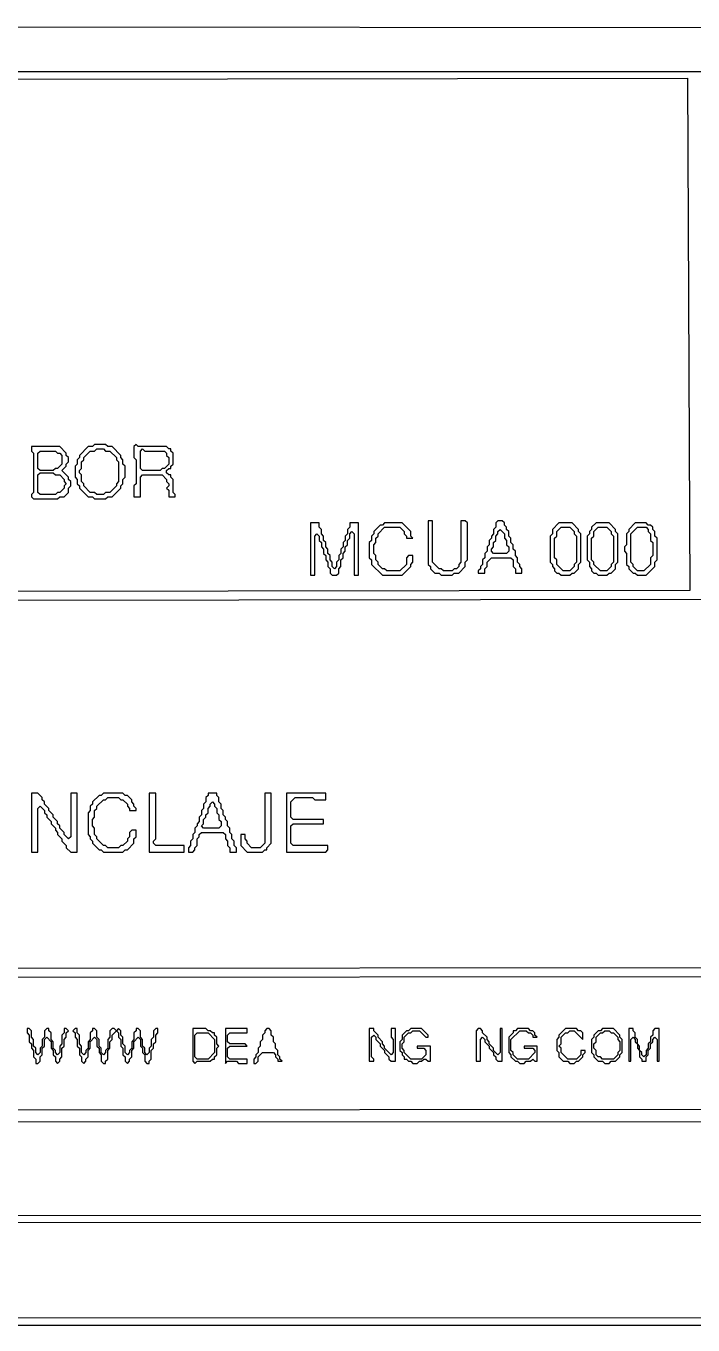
# Model space of a CAD drawing. Extents: x 17 to 323, y -435 to -5.
# Drawn here: x 255.1 to 285.6, y -434.9 to -375.3 of the extents above; entities that cross this region are included whole.
import ezdxf

# ---------------------------------------------------------------- set-up
doc = ezdxf.new("R2010")
doc.units = 0

msp = doc.modelspace()

# ---------------------------------------------------------------- linework, layer by layer
at = {"layer": 'CONTOURS'}
for p, q in [((206.5, -375.3), (313, -375.4)), ((312.9, -377.4), (208.5, -377.4)), ((208.8, -377.8), (285.4, -377.7)), ((285.4, -377.7), (285.5, -401.2)), ((258.2, -394.5), (258.1, -394.6)), ((258.7, -394.5), (258.2, -394.5)), ((258.8, -394.6), (258.7, -394.5)), ((260.1, -394.5), (260, -394.6)), ((260.2, -394.6), (260.1, -394.5)), ((255.3, -394.6), (255.3, -394.8)), ((256.6, -394.6), (255.3, -394.6)), ((255.3, -394.8), (255.4, -394.9)), ((255.4, -394.9), (255.4, -396.7)), ((255.6, -394.9), (255.7, -394.8)), ((255.6, -395.6), (255.6, -394.9)), ((255.7, -394.8), (256.4, -394.8)), ((256.4, -394.8), (256.5, -394.9)), ((256.5, -394.9), (256.6, -394.9)), ((256.9, -394.9), (256.6, -394.6)), ((256.6, -394.9), (256.7, -395)), ((256.7, -395), (256.7, -395.4)), ((256.9, -395), (256.9, -394.9)), ((257, -395.1), (256.9, -395)), ((257, -395.3), (257, -395.1)), ((257.5, -395.1), (257.4, -395.2)), ((257.9, -394.6), (257.5, -395)), ((257.5, -395), (257.5, -395.1)), ((257.7, -395.1), (258, -394.8)), ((257.7, -395.2), (257.7, -395.1)), ((258.1, -394.6), (257.9, -394.6)), ((258, -394.8), (258.2, -394.8)), ((258.2, -394.8), (258.3, -394.7)), ((258.3, -394.7), (258.6, -394.7)), ((258.6, -394.7), (258.7, -394.8)), ((258.7, -394.8), (258.9, -394.8)), ((259, -394.6), (258.8, -394.6)), ((258.9, -394.8), (259.2, -395.1)), ((259.4, -395), (259, -394.6)), ((259.2, -395.1), (259.2, -395.2)), ((259.4, -395.1), (259.4, -395)), ((259.5, -395.2), (259.4, -395.1)), ((260, -394.6), (260, -395.1)), ((260, -395.1), (260.1, -395.2)), ((261.5, -394.6), (260.2, -394.6)), ((260.3, -394.8), (260.4, -394.7)), ((260.3, -395.6), (260.3, -394.8)), ((260.4, -394.7), (260.5, -394.8)), ((260.5, -394.8), (261.4, -394.8)), ((261.4, -394.8), (261.5, -394.9)), ((261.6, -394.7), (261.5, -394.6)), ((261.5, -394.9), (261.5, -395)), ((261.5, -395), (261.6, -395.1)), ((261.7, -394.7), (261.6, -394.7)), ((261.6, -395.1), (261.6, -395.4)), ((261.7, -394.8), (261.7, -394.7)), ((261.8, -394.9), (261.7, -394.8)), ((261.8, -395.4), (261.8, -394.9)), ((255.7, -395.7), (255.6, -395.6)), ((256.3, -395.7), (255.7, -395.7)), ((256.4, -395.6), (256.3, -395.7)), ((256.5, -395.6), (256.4, -395.6)), ((256.7, -395.4), (256.5, -395.6)), ((256.7, -395.7), (256.9, -395.5)), ((257, -396), (256.7, -395.7)), ((256.9, -395.4), (257, -395.3)), ((256.9, -395.5), (256.9, -395.4)), ((257.4, -395.4), (257.3, -395.5)), ((257.3, -395.5), (257.3, -396)), ((257.4, -395.2), (257.4, -395.4)), ((257.5, -395.7), (257.6, -395.6)), ((257.5, -395.8), (257.5, -395.7)), ((257.6, -395.3), (257.7, -395.2)), ((257.6, -395.6), (257.6, -395.3)), ((259.2, -395.2), (259.3, -395.3)), ((259.3, -395.3), (259.3, -396.2)), ((259.5, -395.4), (259.5, -395.2)), ((259.6, -395.5), (259.5, -395.4)), ((259.6, -396), (259.6, -395.5)), ((260.1, -395.2), (260.1, -396.3)), ((260.4, -395.7), (260.3, -395.6)), ((261.2, -395.7), (260.4, -395.7)), ((261.3, -395.6), (261.2, -395.7)), ((261.4, -395.6), (261.3, -395.6)), ((261.6, -395.4), (261.4, -395.6)), ((261.5, -395.7), (261.6, -395.6)), ((261.5, -395.8), (261.5, -395.7)), ((261.6, -395.6), (261.7, -395.6)), ((261.7, -395.5), (261.8, -395.4)), ((261.7, -395.6), (261.7, -395.5)), ((255.6, -395.9), (255.7, -395.8)), ((255.6, -396.7), (255.6, -395.9)), ((255.7, -395.8), (256.3, -395.8)), ((256.3, -395.8), (256.4, -395.9)), ((256.4, -395.9), (256.6, -395.9)), ((256.6, -395.9), (256.8, -396.1)), ((256.8, -396.1), (256.8, -396.2)), ((256.8, -396.2), (256.9, -396.3)), ((256.9, -396.3), (256.8, -396.4)), ((257, -396.1), (257, -396)), ((257.1, -396.2), (257, -396.1)), ((257.1, -396.4), (257.1, -396.2)), ((257.3, -396), (257.4, -396.1)), ((257.4, -396.1), (257.4, -396.3)), ((257.4, -396.3), (257.5, -396.4)), ((257.6, -395.9), (257.5, -395.8)), ((257.6, -396.2), (257.6, -395.9)), ((257.7, -396.3), (257.6, -396.2)), ((257.7, -396.4), (257.7, -396.3)), ((259.3, -396.2), (259.2, -396.3)), ((259.2, -396.3), (259.2, -396.4)), ((259.4, -396.4), (259.5, -396.3)), ((259.5, -396.1), (259.6, -396)), ((259.5, -396.3), (259.5, -396.1)), ((260.1, -396.3), (260, -396.4)), ((260.3, -396), (260.4, -395.9)), ((260.3, -396.9), (260.3, -396)), ((260.4, -395.9), (261.3, -395.9)), ((261.3, -395.9), (261.5, -396.1)), ((261.6, -395.9), (261.5, -395.8)), ((261.5, -396.1), (261.5, -396.2)), ((261.5, -396.2), (261.6, -396.3)), ((261.7, -395.9), (261.6, -395.9)), ((261.6, -396.3), (261.6, -396.4)), ((261.7, -396), (261.7, -395.9)), ((261.8, -396.1), (261.7, -396)), ((261.8, -396.7), (261.8, -396.1)), ((255.4, -396.7), (255.3, -396.8)), ((255.3, -396.8), (255.3, -396.9)), ((255.3, -396.9), (255.4, -397)), ((255.7, -396.8), (255.6, -396.7)), ((256.4, -396.8), (255.7, -396.8)), ((256.5, -396.7), (256.4, -396.8)), ((256.6, -396.7), (256.5, -396.7)), ((256.5, -397), (256.6, -396.9)), ((256.8, -396.5), (256.6, -396.7)), ((256.6, -396.9), (256.8, -396.9)), ((256.8, -396.4), (256.8, -396.5)), ((256.8, -396.9), (257, -396.7)), ((257, -396.5), (257.1, -396.4)), ((257, -396.7), (257, -396.5)), ((257.5, -396.4), (257.5, -396.5)), ((257.5, -396.5), (257.9, -396.9)), ((258, -396.7), (257.7, -396.4)), ((257.9, -396.9), (258.1, -396.9)), ((258.2, -396.7), (258, -396.7)), ((258.1, -396.9), (258.2, -397)), ((258.3, -396.8), (258.2, -396.7)), ((258.6, -396.8), (258.3, -396.8)), ((258.7, -396.7), (258.6, -396.8)), ((258.9, -396.7), (258.7, -396.7)), ((258.7, -397), (258.8, -396.9)), ((258.8, -396.9), (259, -396.9)), ((259.2, -396.4), (258.9, -396.7)), ((259, -396.9), (259.4, -396.5)), ((259.4, -396.5), (259.4, -396.4)), ((260, -396.4), (260, -396.9)), ((260, -396.9), (260.3, -396.9)), ((261.6, -396.4), (261.5, -396.5)), ((261.5, -396.5), (261.6, -396.6)), ((261.6, -396.6), (261.6, -396.9)), ((261.6, -396.9), (261.9, -396.9)), ((261.9, -396.8), (261.8, -396.7)), ((261.9, -396.9), (261.9, -396.8)), ((255.4, -397), (256.5, -397)), ((258.2, -397), (258.7, -397)), ((268.1, -398.1), (268.1, -400.5)), ((268.5, -398.1), (268.1, -398.1)), ((268.5, -398.3), (268.5, -398.1)), ((270.3, -398.1), (269.9, -398.1)), ((269.9, -398.1), (269.9, -398.3)), ((270.3, -400.5), (270.3, -398.1)), ((271.5, -398.1), (271.4, -398.2)), ((272.3, -398.1), (271.5, -398.1)), ((272.7, -398.5), (272.3, -398.1)), ((273.5, -398), (273.5, -400)), ((273.7, -398), (273.5, -398)), ((273.7, -399.9), (273.7, -398)), ((275.2, -398), (275, -398)), ((275, -398), (275, -399.9)), ((275.3, -398.1), (275.2, -398)), ((275.3, -399.8), (275.3, -398.1)), ((276.7, -398), (276.6, -398.1)), ((276.6, -398.1), (276.6, -398.3)), ((276.9, -398), (276.7, -398)), ((277, -398.1), (276.9, -398)), ((277, -398.2), (277, -398.1)), ((279.5, -398.1), (279.2, -398.4)), ((280.1, -398.1), (279.5, -398.1)), ((280.4, -398.4), (280.1, -398.1)), ((281.2, -398.1), (281, -398.3)), ((281.8, -398.1), (281.2, -398.1)), ((282.1, -398.4), (281.8, -398.1)), ((283, -398.1), (282.7, -398.4)), ((283.5, -398.1), (283, -398.1)), ((283.6, -398.2), (283.5, -398.1)), ((268.3, -398.7), (268.4, -398.6)), ((268.3, -400.5), (268.3, -398.7)), ((268.4, -398.6), (268.5, -398.7)), ((268.6, -398.4), (268.5, -398.3)), ((268.5, -398.7), (268.5, -398.9)), ((268.6, -398.6), (268.6, -398.4)), ((268.7, -398.7), (268.6, -398.6)), ((268.7, -398.9), (268.7, -398.7)), ((269.8, -398.6), (269.7, -398.7)), ((269.7, -398.7), (269.7, -398.9)), ((269.9, -398.3), (269.8, -398.4)), ((269.8, -398.4), (269.8, -398.6)), ((269.9, -398.6), (270, -398.5)), ((269.9, -398.8), (269.9, -398.6)), ((270, -398.5), (270.1, -398.6)), ((270.1, -398.6), (270.1, -400.5)), ((271, -398.6), (270.9, -398.7)), ((270.9, -398.7), (270.9, -398.9)), ((271.3, -398.2), (271, -398.5)), ((271, -398.5), (271, -398.6)), ((271.1, -398.8), (271.2, -398.7)), ((271.2, -398.6), (271.5, -398.3)), ((271.2, -398.7), (271.2, -398.6)), ((271.4, -398.2), (271.3, -398.2)), ((271.5, -398.3), (272.2, -398.3)), ((272.2, -398.3), (272.4, -398.5)), ((272.4, -398.5), (272.4, -398.6)), ((272.4, -398.6), (272.5, -398.7)), ((272.5, -398.7), (272.5, -398.8)), ((272.7, -398.7), (272.7, -398.5)), ((272.8, -398.8), (272.7, -398.7)), ((276.5, -398.6), (276.4, -398.7)), ((276.4, -398.7), (276.4, -398.8)), ((276.6, -398.3), (276.5, -398.4)), ((276.5, -398.4), (276.5, -398.6)), ((276.6, -398.7), (276.7, -398.6)), ((276.6, -398.9), (276.6, -398.7)), ((276.7, -398.5), (276.8, -398.4)), ((276.7, -398.6), (276.7, -398.5)), ((276.8, -398.4), (277, -398.6)), ((277.1, -398.3), (277, -398.2)), ((277, -398.6), (277, -398.8)), ((277.1, -398.4), (277.1, -398.3)), ((277.2, -398.5), (277.1, -398.4)), ((277.2, -398.7), (277.2, -398.5)), ((277.3, -398.8), (277.2, -398.7)), ((279.2, -398.6), (279.1, -398.7)), ((279.1, -398.7), (279.1, -399.9)), ((279.2, -398.4), (279.2, -398.6)), ((279.3, -398.8), (279.4, -398.7)), ((279.4, -398.5), (279.6, -398.3)), ((279.4, -398.7), (279.4, -398.5)), ((279.6, -398.3), (280, -398.3)), ((280, -398.3), (280.2, -398.5)), ((280.2, -398.5), (280.2, -398.6)), ((280.2, -398.6), (280.3, -398.7)), ((280.3, -398.7), (280.3, -399.9)), ((280.4, -398.5), (280.4, -398.4)), ((280.5, -398.6), (280.4, -398.5)), ((280.5, -399.9), (280.5, -398.6)), ((280.9, -398.6), (280.8, -398.7)), ((280.8, -398.7), (280.8, -399.8)), ((281, -398.4), (280.9, -398.5)), ((280.9, -398.5), (280.9, -398.6)), ((281, -398.3), (281, -398.4)), ((281, -398.8), (281.1, -398.7)), ((281.1, -398.5), (281.3, -398.3)), ((281.1, -398.7), (281.1, -398.5)), ((281.3, -398.3), (281.7, -398.3)), ((281.7, -398.3), (281.9, -398.5)), ((281.9, -398.5), (281.9, -398.6)), ((281.9, -398.6), (282, -398.7)), ((282, -398.7), (282, -399.9)), ((282.1, -398.5), (282.1, -398.4)), ((282.2, -398.6), (282.1, -398.5)), ((282.2, -399.9), (282.2, -398.6)), ((282.7, -398.5), (282.6, -398.6)), ((282.6, -398.6), (282.6, -399.1)), ((282.7, -398.4), (282.7, -398.5)), ((282.8, -398.6), (283.1, -398.3)), ((282.8, -399.9), (282.8, -398.6)), ((283.1, -398.3), (283.5, -398.3)), ((283.5, -398.3), (283.6, -398.4)), ((283.7, -398.2), (283.6, -398.2)), ((283.6, -398.4), (283.6, -398.5)), ((283.6, -398.5), (283.7, -398.6)), ((283.8, -398.3), (283.7, -398.2)), ((283.7, -398.6), (283.7, -398.9)), ((283.8, -398.4), (283.8, -398.3)), ((283.9, -398.5), (283.8, -398.4)), ((283.9, -398.7), (283.9, -398.5)), ((284, -398.8), (283.9, -398.7)), ((268.5, -398.9), (268.6, -399)), ((268.6, -399), (268.6, -399.2)), ((268.6, -399.2), (268.7, -399.3)), ((268.8, -399), (268.7, -398.9)), ((268.7, -399.3), (268.7, -399.5)), ((268.8, -399.2), (268.8, -399)), ((268.9, -399.3), (268.8, -399.2)), ((268.9, -399.5), (268.9, -399.3)), ((269.6, -399.2), (269.5, -399.3)), ((269.5, -399.3), (269.5, -399.5)), ((269.7, -398.9), (269.6, -399)), ((269.6, -399), (269.6, -399.2)), ((269.7, -399.2), (269.8, -399.1)), ((269.7, -399.4), (269.7, -399.2)), ((269.8, -398.9), (269.9, -398.8)), ((269.8, -399.1), (269.8, -398.9)), ((270.9, -398.9), (270.8, -399)), ((270.8, -399), (270.8, -399.7)), ((271, -399.1), (271.1, -399)), ((271, -399.5), (271, -399.1)), ((271.1, -399), (271.1, -398.8)), ((272.5, -398.8), (272.8, -398.8)), ((276.3, -399.1), (276.2, -399.2)), ((276.2, -399.2), (276.2, -399.4)), ((276.4, -398.8), (276.3, -398.9)), ((276.3, -398.9), (276.3, -399.1)), ((276.4, -399.3), (276.5, -399.2)), ((276.4, -399.4), (276.4, -399.3)), ((276.5, -399), (276.6, -398.9)), ((276.5, -399.2), (276.5, -399)), ((277, -398.8), (277.1, -398.9)), ((277.1, -398.9), (277.1, -399.1)), ((277.1, -399.1), (277.2, -399.2)), ((277.2, -399.2), (277.2, -399.4)), ((277.3, -399), (277.3, -398.8)), ((277.4, -399.1), (277.3, -399)), ((277.4, -399.3), (277.4, -399.1)), ((277.5, -399.4), (277.4, -399.3)), ((279.3, -399.7), (279.3, -398.8)), ((281, -399.8), (281, -398.8)), ((282.6, -399.1), (282.5, -399.2)), ((282.5, -399.2), (282.5, -399.4)), ((283.7, -398.9), (283.8, -399)), ((283.8, -399), (283.8, -399.6)), ((284, -399.8), (284, -398.8)), ((268.7, -399.5), (268.8, -399.6)), ((268.8, -399.6), (268.8, -399.8)), ((268.8, -399.8), (268.9, -399.9)), ((269, -399.6), (268.9, -399.5)), ((268.9, -399.9), (268.9, -400.1)), ((269, -399.8), (269, -399.6)), ((269.1, -399.9), (269, -399.8)), ((269.1, -400.1), (269.1, -399.9)), ((269.4, -399.8), (269.3, -399.9)), ((269.3, -399.9), (269.3, -400.1)), ((269.5, -399.5), (269.4, -399.6)), ((269.4, -399.6), (269.4, -399.8)), ((269.5, -399.8), (269.6, -399.7)), ((269.5, -400.1), (269.5, -399.8)), ((269.6, -399.5), (269.7, -399.4)), ((269.6, -399.7), (269.6, -399.5)), ((270.8, -399.7), (270.9, -399.8)), ((270.9, -399.8), (270.9, -400)), ((271.1, -399.6), (271, -399.5)), ((271.1, -399.8), (271.1, -399.6)), ((271.2, -399.9), (271.1, -399.8)), ((271.2, -400), (271.2, -399.9)), ((272.6, -399.6), (272.5, -399.7)), ((272.5, -399.7), (272.5, -400)), ((272.8, -399.6), (272.6, -399.6)), ((272.7, -400), (272.8, -399.9)), ((272.8, -399.9), (272.8, -399.6)), ((274, -400.2), (273.7, -399.9)), ((275, -399.9), (274.9, -400)), ((275.2, -399.9), (275.3, -399.8)), ((275.2, -400.1), (275.2, -399.9)), ((276.1, -399.7), (276, -399.8)), ((276, -399.8), (276, -400)), ((276.2, -399.4), (276.1, -399.5)), ((276.1, -399.5), (276.1, -399.7)), ((276.2, -399.9), (276.4, -399.7)), ((276.2, -400.1), (276.2, -399.9)), ((276.5, -399.5), (276.4, -399.4)), ((276.4, -399.7), (277.3, -399.7)), ((277.1, -399.5), (276.5, -399.5)), ((277.2, -399.4), (277.1, -399.5)), ((277.3, -399.7), (277.4, -399.8)), ((277.4, -399.8), (277.4, -400.1)), ((277.5, -399.6), (277.5, -399.4)), ((277.6, -399.7), (277.5, -399.6)), ((277.6, -399.9), (277.6, -399.7)), ((277.7, -400), (277.6, -399.9)), ((279.1, -399.9), (279.2, -400)), ((279.4, -399.8), (279.3, -399.7)), ((279.4, -400), (279.4, -399.8)), ((280.3, -399.9), (280.2, -400)), ((280.4, -400), (280.5, -399.9)), ((280.8, -399.8), (280.9, -399.9)), ((280.9, -399.9), (280.9, -400.1)), ((281.1, -399.9), (281, -399.8)), ((281.1, -400), (281.1, -399.9)), ((282, -399.9), (281.9, -400)), ((282.1, -400), (282.2, -399.9)), ((282.5, -399.4), (282.6, -399.5)), ((282.6, -399.5), (282.6, -400)), ((282.9, -400), (282.8, -399.9)), ((283.8, -399.6), (283.7, -399.7)), ((283.7, -399.7), (283.7, -400)), ((283.9, -399.9), (284, -399.8)), ((283.9, -400.1), (283.9, -399.9)), ((268.1, -400.5), (268.3, -400.5)), ((268.9, -400.1), (269, -400.2)), ((269, -400.2), (269, -400.4)), ((269, -400.4), (269.1, -400.5)), ((269.2, -400.2), (269.1, -400.1)), ((269.1, -400.5), (269.3, -400.5)), ((269.3, -400.1), (269.2, -400.2)), ((269.3, -400.5), (269.4, -400.4)), ((269.4, -400.2), (269.5, -400.1)), ((269.4, -400.4), (269.4, -400.2)), ((270.1, -400.5), (270.3, -400.5)), ((270.9, -400), (271.4, -400.5)), ((271.4, -400.2), (271.2, -400)), ((271.5, -400.2), (271.4, -400.2)), ((271.4, -400.5), (272.3, -400.5)), ((271.6, -400.3), (271.5, -400.2)), ((272.2, -400.3), (271.6, -400.3)), ((272.5, -400), (272.2, -400.3)), ((272.3, -400.5), (272.7, -400.1)), ((272.7, -400.1), (272.7, -400)), ((273.5, -400), (273.6, -400.1)), ((273.6, -400.1), (273.6, -400.2)), ((273.6, -400.2), (273.8, -400.4)), ((273.8, -400.4), (274, -400.4)), ((274.1, -400.2), (274, -400.2)), ((274, -400.4), (274.1, -400.5)), ((274.2, -400.3), (274.1, -400.2)), ((274.1, -400.5), (274.6, -400.5)), ((274.6, -400.3), (274.2, -400.3)), ((274.7, -400.2), (274.6, -400.3)), ((274.6, -400.5), (274.7, -400.4)), ((274.8, -400.2), (274.7, -400.2)), ((274.7, -400.4), (274.9, -400.4)), ((274.9, -400.1), (274.8, -400.2)), ((274.9, -400), (274.9, -400.1)), ((274.9, -400.4), (275.2, -400.1)), ((275.9, -400.2), (275.8, -400.3)), ((275.8, -400.3), (275.8, -400.4)), ((275.8, -400.4), (276.1, -400.4)), ((276, -400), (275.9, -400.1)), ((275.9, -400.1), (275.9, -400.2)), ((276.1, -400.2), (276.2, -400.1)), ((276.1, -400.4), (276.1, -400.2)), ((277.4, -400.1), (277.5, -400.2)), ((277.5, -400.2), (277.5, -400.4)), ((277.5, -400.4), (277.8, -400.4)), ((277.7, -400.1), (277.7, -400)), ((277.8, -400.2), (277.7, -400.1)), ((277.8, -400.4), (277.8, -400.2)), ((279.2, -400), (279.2, -400.1)), ((279.2, -400.1), (279.3, -400.2)), ((279.3, -400.2), (279.3, -400.3)), ((279.3, -400.3), (279.4, -400.4)), ((279.7, -400.3), (279.4, -400)), ((279.4, -400.4), (279.5, -400.4)), ((279.5, -400.4), (279.6, -400.5)), ((279.6, -400.5), (280, -400.5)), ((280, -400.3), (279.7, -400.3)), ((280.2, -400.1), (280, -400.3)), ((280, -400.5), (280.1, -400.4)), ((280.1, -400.4), (280.2, -400.4)), ((280.2, -400), (280.2, -400.1)), ((280.2, -400.4), (280.4, -400.2)), ((280.4, -400.2), (280.4, -400)), ((280.9, -400.1), (281, -400.2)), ((281, -400.2), (281, -400.3)), ((281, -400.3), (281.1, -400.4)), ((281.4, -400.3), (281.1, -400)), ((281.1, -400.4), (281.2, -400.4)), ((281.2, -400.4), (281.3, -400.5)), ((281.3, -400.5), (281.7, -400.5)), ((281.7, -400.3), (281.4, -400.3)), ((281.9, -400.1), (281.7, -400.3)), ((281.7, -400.5), (281.8, -400.4)), ((281.8, -400.4), (281.9, -400.4)), ((281.9, -400), (281.9, -400.1)), ((281.9, -400.4), (282.1, -400.2)), ((282.1, -400.2), (282.1, -400)), ((282.6, -400), (282.7, -400.1)), ((282.7, -400.1), (282.7, -400.2)), ((282.7, -400.2), (282.9, -400.4)), ((282.9, -400.1), (282.9, -400)), ((283.1, -400.3), (282.9, -400.1)), ((282.9, -400.4), (283, -400.4)), ((283, -400.4), (283.1, -400.5)), ((283.4, -400.3), (283.1, -400.3)), ((283.1, -400.5), (283.5, -400.5)), ((283.7, -400), (283.4, -400.3)), ((283.5, -400.5), (283.9, -400.1)), ((208.8, -401.7), (291.3, -401.6)), ((285.5, -401.2), (208.9, -401.3)), ((255.3, -410.5), (255.3, -413.2)), ((255.6, -410.5), (255.3, -410.5)), ((255.8, -410.7), (255.6, -410.5)), ((257.4, -410.5), (257.1, -410.5)), ((257.1, -410.5), (257.1, -412.5)), ((257.4, -413.2), (257.4, -410.5)), ((258.4, -410.6), (258.1, -410.9)), ((258.5, -410.6), (258.4, -410.6)), ((258.6, -410.5), (258.5, -410.6)), ((259.5, -410.5), (258.6, -410.5)), ((259.6, -410.6), (259.5, -410.5)), ((259.7, -410.6), (259.6, -410.6)), ((259.9, -410.8), (259.7, -410.6)), ((260.7, -410.5), (260.7, -413.2)), ((261, -410.5), (260.7, -410.5)), ((261, -412.6), (261, -410.5)), ((263.4, -410.6), (263.3, -410.7)), ((263.4, -410.5), (263.4, -410.6)), ((263.8, -410.5), (263.4, -410.5)), ((263.8, -410.6), (263.8, -410.5)), ((263.9, -410.7), (263.8, -410.6)), ((266.3, -410.5), (266, -410.5)), ((266, -410.5), (266, -412.8)), ((266.3, -412.8), (266.3, -410.5)), ((267, -410.5), (267, -413.2)), ((268.8, -410.5), (267, -410.5)), ((268.8, -410.8), (268.8, -410.5)), ((255.6, -411.2), (255.7, -411.1)), ((255.6, -413.2), (255.6, -411.2)), ((255.7, -411.1), (255.9, -411.3)), ((255.8, -410.8), (255.8, -410.7)), ((255.9, -410.9), (255.8, -410.8)), ((255.9, -411), (255.9, -410.9)), ((256.1, -411.2), (255.9, -411)), ((256.1, -411.3), (256.1, -411.2)), ((258.1, -411), (258, -411.1)), ((258, -411.1), (258, -411.3)), ((258.1, -410.9), (258.1, -411)), ((258.2, -411.3), (258.3, -411.2)), ((258.3, -411.1), (258.6, -410.8)), ((258.3, -411.2), (258.3, -411.1)), ((258.6, -410.8), (258.7, -410.8)), ((258.7, -410.8), (258.8, -410.7)), ((258.8, -410.7), (259.3, -410.7)), ((259.3, -410.7), (259.4, -410.8)), ((259.4, -410.8), (259.5, -410.8)), ((259.5, -410.8), (259.7, -411)), ((259.7, -411), (259.7, -411.1)), ((259.7, -411.1), (259.8, -411.2)), ((259.8, -411.2), (259.8, -411.3)), ((259.9, -410.9), (259.9, -410.8)), ((260, -411), (259.9, -410.9)), ((260, -411.1), (260, -411)), ((260.1, -411.2), (260, -411.1)), ((260.1, -411.3), (260.1, -411.2)), ((263.2, -411.2), (263.1, -411.3)), ((263.3, -410.9), (263.2, -411)), ((263.2, -411), (263.2, -411.2)), ((263.3, -410.7), (263.3, -410.9)), ((263.4, -411.2), (263.5, -411.1)), ((263.4, -411.4), (263.4, -411.2)), ((263.5, -411), (263.6, -410.9)), ((263.5, -411.1), (263.5, -411)), ((263.6, -410.9), (263.7, -411)), ((263.7, -411), (263.7, -411.1)), ((263.7, -411.1), (263.8, -411.2)), ((263.8, -411.2), (263.8, -411.4)), ((263.9, -410.9), (263.9, -410.7)), ((264, -411), (263.9, -410.9)), ((264, -411.2), (264, -411)), ((264.1, -411.3), (264, -411.2)), ((267.2, -410.9), (267.4, -410.7)), ((267.2, -411.6), (267.2, -410.9)), ((267.4, -410.7), (268.2, -410.7)), ((268.2, -410.7), (268.3, -410.8)), ((268.3, -410.8), (268.8, -410.8)), ((255.9, -411.3), (255.9, -411.4)), ((255.9, -411.4), (256, -411.5)), ((256, -411.5), (256, -411.6)), ((256, -411.6), (256.2, -411.8)), ((256.3, -411.5), (256.1, -411.3)), ((256.2, -411.8), (256.2, -411.9)), ((256.3, -411.6), (256.3, -411.5)), ((256.5, -411.8), (256.3, -411.6)), ((256.5, -411.9), (256.5, -411.8)), ((258, -411.3), (257.9, -411.4)), ((257.9, -411.4), (257.9, -412.4)), ((258.1, -411.7), (258.2, -411.6)), ((258.1, -412), (258.1, -411.7)), ((258.2, -411.6), (258.2, -411.3)), ((259.8, -411.3), (260.1, -411.3)), ((263, -411.8), (262.9, -411.9)), ((263.1, -411.5), (263, -411.6)), ((263, -411.6), (263, -411.8)), ((263.1, -411.3), (263.1, -411.5)), ((263.2, -411.7), (263.3, -411.6)), ((263.2, -411.9), (263.2, -411.7)), ((263.3, -411.5), (263.4, -411.4)), ((263.3, -411.6), (263.3, -411.5)), ((263.8, -411.4), (263.9, -411.5)), ((263.9, -411.5), (263.9, -411.7)), ((263.9, -411.7), (264, -411.8)), ((264, -411.8), (264, -412)), ((264.1, -411.5), (264.1, -411.3)), ((264.2, -411.6), (264.1, -411.5)), ((264.2, -411.7), (264.2, -411.6)), ((264.3, -411.8), (264.2, -411.7)), ((264.3, -412), (264.3, -411.8)), ((267.3, -411.7), (267.2, -411.6)), ((268.7, -411.7), (267.3, -411.7)), ((268.7, -411.9), (268.7, -411.7)), ((256.2, -411.9), (256.4, -412.1)), ((256.4, -412.1), (256.4, -412.2)), ((256.4, -412.2), (256.5, -412.3)), ((256.6, -412), (256.5, -411.9)), ((256.5, -412.3), (256.5, -412.4)), ((256.5, -412.4), (256.7, -412.6)), ((256.6, -412.1), (256.6, -412)), ((256.8, -412.3), (256.6, -412.1)), ((256.8, -412.4), (256.8, -412.3)), ((257, -412.6), (256.8, -412.4)), ((257.9, -412.4), (258, -412.5)), ((258.2, -412.1), (258.1, -412)), ((258.2, -412.4), (258.2, -412.1)), ((258.3, -412.5), (258.2, -412.4)), ((259.9, -412.2), (259.8, -412.3)), ((259.8, -412.3), (259.8, -412.5)), ((260.1, -412.2), (259.9, -412.2)), ((260.1, -412.5), (260.1, -412.2)), ((262.8, -412.3), (262.7, -412.4)), ((262.7, -412.4), (262.7, -412.6)), ((262.9, -412), (262.8, -412.1)), ((262.8, -412.1), (262.8, -412.3)), ((262.9, -411.9), (262.9, -412)), ((263, -412.4), (263.1, -412.3)), ((263, -412.5), (263, -412.4)), ((263.1, -412), (263.2, -411.9)), ((263.2, -412.1), (263.1, -412)), ((263.1, -412.3), (264.1, -412.3)), ((263.9, -412.1), (263.2, -412.1)), ((264, -412), (263.9, -412.1)), ((264.1, -412.3), (264.2, -412.4)), ((264.2, -412.4), (264.2, -412.6)), ((264.4, -412.1), (264.3, -412)), ((264.4, -412.3), (264.4, -412.1)), ((264.5, -412.4), (264.4, -412.3)), ((264.5, -412.6), (264.5, -412.4)), ((265.1, -412.4), (264.9, -412.4)), ((264.9, -412.4), (264.9, -412.9)), ((265.1, -412.6), (265.1, -412.4)), ((267.2, -412), (267.3, -411.9)), ((267.2, -412.8), (267.2, -412)), ((267.3, -411.9), (268.7, -411.9)), ((256.7, -412.6), (256.7, -412.7)), ((256.7, -412.7), (256.9, -412.9)), ((256.9, -412.9), (256.9, -413)), ((256.9, -413), (257.1, -413.2)), ((257.1, -412.5), (257, -412.6)), ((258, -412.5), (258, -412.6)), ((258, -412.6), (258.1, -412.7)), ((258.1, -412.7), (258.1, -412.8)), ((258.1, -412.8), (258.4, -413.1)), ((258.3, -412.6), (258.3, -412.5)), ((258.6, -412.9), (258.3, -412.6)), ((258.7, -412.9), (258.6, -412.9)), ((258.8, -413), (258.7, -412.9)), ((259.3, -413), (258.8, -413)), ((259.4, -412.9), (259.3, -413)), ((259.5, -412.9), (259.4, -412.9)), ((259.7, -412.7), (259.5, -412.9)), ((259.8, -412.5), (259.7, -412.6)), ((259.7, -412.6), (259.7, -412.7)), ((259.7, -413.1), (260, -412.8)), ((260, -412.6), (260.1, -412.5)), ((260, -412.8), (260, -412.6)), ((260.9, -412.7), (261, -412.6)), ((260.9, -412.8), (260.9, -412.7)), ((261, -412.9), (260.9, -412.8)), ((262.3, -412.9), (261, -412.9)), ((262.3, -413.2), (262.3, -412.9)), ((262.6, -412.9), (262.5, -413)), ((262.5, -413), (262.5, -413.2)), ((262.7, -412.6), (262.6, -412.7)), ((262.6, -412.7), (262.6, -412.9)), ((262.8, -413), (262.9, -412.9)), ((262.8, -413.1), (262.8, -413)), ((262.9, -412.6), (263, -412.5)), ((262.9, -412.9), (262.9, -412.6)), ((264.2, -412.6), (264.3, -412.7)), ((264.3, -412.7), (264.3, -412.9)), ((264.3, -412.9), (264.4, -413)), ((264.4, -413), (264.4, -413.2)), ((264.6, -412.7), (264.5, -412.6)), ((264.6, -412.9), (264.6, -412.7)), ((264.7, -413), (264.6, -412.9)), ((264.7, -413.2), (264.7, -413)), ((264.9, -412.9), (265.2, -413.2)), ((265.2, -412.7), (265.1, -412.6)), ((265.2, -412.8), (265.2, -412.7)), ((265.4, -413), (265.2, -412.8)), ((265.8, -413), (265.4, -413)), ((266, -412.8), (265.8, -413)), ((266.1, -413), (266.3, -412.8)), ((266.1, -413.1), (266.1, -413)), ((267.3, -412.9), (267.2, -412.8)), ((268.9, -412.9), (267.3, -412.9)), ((268.9, -413.1), (268.9, -412.9)), ((255.3, -413.2), (255.6, -413.2)), ((257.1, -413.2), (257.4, -413.2)), ((258.4, -413.1), (258.5, -413.1)), ((258.5, -413.1), (258.6, -413.2)), ((258.6, -413.2), (259.5, -413.2)), ((259.5, -413.2), (259.6, -413.1)), ((259.6, -413.1), (259.7, -413.1)), ((260.7, -413.2), (262.3, -413.2)), ((262.5, -413.2), (262.7, -413.2)), ((262.7, -413.2), (262.8, -413.1)), ((264.4, -413.2), (264.7, -413.2)), ((265.2, -413.2), (265.9, -413.2)), ((265.9, -413.2), (266, -413.1)), ((266, -413.1), (266.1, -413.1)), ((267, -413.2), (268.8, -413.2)), ((268.8, -413.2), (268.9, -413.1)), ((208.8, -419), (291.3, -418.9)), ((291.4, -418.5), (208.9, -418.6)), ((255.1, -421.3), (255.1, -421.5)), ((255.2, -421.3), (255.1, -421.3)), ((255.3, -421.4), (255.2, -421.3)), ((256, -421.3), (255.9, -421.4)), ((256.1, -421.3), (256, -421.3)), ((256.1, -421.4), (256.1, -421.3)), ((256.9, -421.3), (256.8, -421.3)), ((256.8, -421.3), (256.8, -421.5)), ((257, -421.4), (256.9, -421.3)), ((257.3, -421.3), (257.2, -421.4)), ((257.4, -421.3), (257.3, -421.3)), ((257.4, -421.5), (257.4, -421.3)), ((258.2, -421.3), (258.1, -421.3)), ((258.1, -421.3), (258.1, -421.4)), ((258.3, -421.4), (258.2, -421.3)), ((259, -421.3), (258.9, -421.4)), ((259.1, -421.3), (259, -421.3)), ((259.2, -421.4), (259.1, -421.3)), ((259.3, -421.3), (259.2, -421.4)), ((259.4, -421.4), (259.3, -421.3)), ((260.2, -421.3), (260.1, -421.3)), ((260.1, -421.3), (260.1, -421.4)), ((260.3, -421.4), (260.2, -421.3)), ((261, -421.3), (260.9, -421.4)), ((261.1, -421.3), (261, -421.3)), ((261.1, -421.5), (261.1, -421.3)), ((262.7, -421.3), (262.7, -422.8)), ((263.3, -421.3), (262.7, -421.3)), ((263.4, -421.4), (263.3, -421.3)), ((264.2, -421.3), (264.2, -422.9)), ((265.2, -421.3), (264.2, -421.3)), ((265.2, -421.5), (265.2, -421.3)), ((266.1, -421.3), (266, -421.4)), ((266.2, -421.3), (266.1, -421.3)), ((266.3, -421.4), (266.2, -421.3)), ((270.8, -421.3), (270.8, -422.8)), ((271, -421.3), (270.8, -421.3)), ((271, -421.4), (271, -421.3)), ((272, -421.3), (271.8, -421.3)), ((271.8, -421.3), (271.8, -421.7)), ((272, -422.8), (272, -421.3)), ((272.7, -421.3), (272.6, -421.4)), ((273.2, -421.3), (272.7, -421.3)), ((273.5, -421.6), (273.2, -421.3)), ((275.8, -421.3), (275.7, -421.4)), ((275.9, -421.3), (275.8, -421.3)), ((276, -421.4), (275.9, -421.3)), ((276.9, -421.3), (276.8, -421.3)), ((276.8, -421.3), (276.8, -422.4)), ((276.9, -422.8), (276.9, -421.3)), ((277.6, -421.3), (277.5, -421.4)), ((278.1, -421.3), (277.6, -421.3)), ((278.2, -421.4), (278.1, -421.3)), ((279.8, -421.3), (279.5, -421.6)), ((280.3, -421.3), (279.8, -421.3)), ((280.4, -421.4), (280.3, -421.3)), ((281.5, -421.3), (281.4, -421.4)), ((282, -421.3), (281.5, -421.3)), ((282.3, -421.6), (282, -421.3)), ((282.7, -421.3), (282.7, -422.8)), ((282.9, -421.3), (282.7, -421.3)), ((282.9, -421.4), (282.9, -421.3)), ((283.9, -421.3), (283.8, -421.4)), ((284.1, -421.3), (283.9, -421.3)), ((284.1, -422.8), (284.1, -421.3)), ((255.1, -421.5), (255.2, -421.6)), ((255.2, -421.6), (255.2, -421.9)), ((255.2, -421.9), (255.3, -422)), ((255.3, -421.7), (255.3, -421.4)), ((255.4, -421.8), (255.3, -421.7)), ((255.4, -422.1), (255.4, -421.8)), ((255.9, -421.7), (255.8, -421.8)), ((255.8, -421.8), (255.8, -422.1)), ((255.9, -421.4), (255.9, -421.7)), ((255.9, -421.8), (256, -421.7)), ((255.9, -422.1), (255.9, -421.8)), ((256, -421.7), (256.2, -421.9)), ((256.2, -421.5), (256.1, -421.4)), ((256.2, -421.8), (256.2, -421.5)), ((256.3, -421.9), (256.2, -421.8)), ((256.2, -421.9), (256.2, -422.2)), ((256.3, -422.2), (256.3, -421.9)), ((256.8, -421.5), (256.7, -421.6)), ((256.7, -421.6), (256.7, -422)), ((256.8, -421.8), (256.9, -421.7)), ((256.8, -422.1), (256.8, -421.8)), ((256.9, -421.5), (257, -421.4)), ((256.9, -421.7), (256.9, -421.5)), ((257.2, -421.4), (257.3, -421.5)), ((257.3, -421.5), (257.3, -421.7)), ((257.3, -421.7), (257.4, -421.8)), ((257.5, -421.6), (257.4, -421.5)), ((257.4, -421.8), (257.4, -422.1)), ((257.5, -422), (257.5, -421.6)), ((258, -421.8), (257.9, -421.9)), ((257.9, -421.9), (257.9, -422.2)), ((258.1, -421.4), (258, -421.5)), ((258, -421.5), (258, -421.8)), ((258, -421.9), (258.2, -421.7)), ((258, -422.2), (258, -421.9)), ((258.2, -421.7), (258.3, -421.8)), ((258.3, -421.7), (258.3, -421.4)), ((258.4, -421.8), (258.3, -421.7)), ((258.3, -421.8), (258.3, -422.1)), ((258.4, -422.1), (258.4, -421.8)), ((258.9, -421.7), (258.8, -421.8)), ((258.8, -421.8), (258.8, -422.2)), ((258.9, -421.4), (258.9, -421.7)), ((258.9, -421.9), (259, -421.8)), ((258.9, -422.2), (258.9, -421.9)), ((259, -421.6), (259.2, -421.4)), ((259, -421.8), (259, -421.6)), ((259.2, -421.4), (259.3, -421.5)), ((259.3, -421.5), (259.3, -421.7)), ((259.3, -421.7), (259.4, -421.8)), ((259.4, -421.6), (259.4, -421.4)), ((259.5, -421.7), (259.4, -421.6)), ((259.4, -421.8), (259.4, -422.1)), ((259.5, -422), (259.5, -421.7)), ((260, -421.8), (259.9, -421.9)), ((259.9, -421.9), (259.9, -422.2)), ((260.1, -421.4), (260, -421.5)), ((260, -421.5), (260, -421.8)), ((260, -421.9), (260.2, -421.7)), ((260, -422.2), (260, -421.9)), ((260.2, -421.7), (260.3, -421.8)), ((260.3, -421.7), (260.3, -421.4)), ((260.4, -421.8), (260.3, -421.7)), ((260.3, -421.8), (260.3, -422.1)), ((260.4, -422.1), (260.4, -421.8)), ((260.9, -421.7), (260.8, -421.8)), ((260.8, -421.8), (260.8, -422.1)), ((260.9, -421.4), (260.9, -421.7)), ((260.9, -422), (261, -421.9)), ((261, -421.6), (261.1, -421.5)), ((261, -421.9), (261, -421.6)), ((262.8, -421.6), (262.9, -421.5)), ((262.8, -422.6), (262.8, -421.6)), ((262.9, -421.5), (263.4, -421.5)), ((263.5, -421.4), (263.4, -421.4)), ((263.4, -421.5), (263.7, -421.8)), ((263.6, -421.5), (263.5, -421.4)), ((263.7, -421.5), (263.6, -421.5)), ((263.7, -421.6), (263.7, -421.5)), ((263.8, -421.7), (263.7, -421.6)), ((263.7, -421.8), (263.7, -422.4)), ((263.8, -422), (263.8, -421.7)), ((264.3, -421.6), (264.4, -421.5)), ((264.3, -421.9), (264.3, -421.6)), ((264.4, -422), (264.3, -421.9)), ((264.4, -421.5), (265.2, -421.5)), ((265.9, -421.8), (265.8, -421.9)), ((265.8, -421.9), (265.8, -422.1)), ((266, -421.5), (265.9, -421.6)), ((265.9, -421.6), (265.9, -421.8)), ((266, -421.4), (266, -421.5)), ((266.3, -421.6), (266.3, -421.4)), ((266.4, -421.7), (266.3, -421.6)), ((266.4, -421.9), (266.4, -421.7)), ((266.5, -422), (266.4, -421.9)), ((270.9, -421.7), (271, -421.6)), ((270.9, -422.6), (270.9, -421.7)), ((271.2, -421.6), (271, -421.4)), ((271, -421.6), (271.1, -421.7)), ((271.1, -421.7), (271.1, -421.8)), ((271.1, -421.8), (271.3, -422)), ((271.2, -421.7), (271.2, -421.6)), ((271.4, -421.9), (271.2, -421.7)), ((271.4, -422), (271.4, -421.9)), ((271.8, -421.7), (271.9, -421.8)), ((271.9, -421.8), (271.9, -422.4)), ((272.3, -421.8), (272.2, -421.9)), ((272.2, -421.9), (272.2, -422.3)), ((272.5, -421.4), (272.3, -421.6)), ((272.3, -421.6), (272.3, -421.8)), ((272.3, -422), (272.4, -421.9)), ((272.4, -421.7), (272.6, -421.5)), ((272.4, -421.9), (272.4, -421.7)), ((272.6, -421.4), (272.5, -421.4)), ((272.6, -421.5), (272.7, -421.5)), ((272.7, -421.5), (272.8, -421.4)), ((272.8, -421.4), (273.1, -421.4)), ((273.1, -421.4), (273.4, -421.7)), ((273.4, -421.7), (273.5, -421.7)), ((273.5, -421.7), (273.5, -421.6)), ((275.7, -421.4), (275.7, -422.8)), ((275.9, -421.8), (276, -421.7)), ((275.9, -422.8), (275.9, -421.8)), ((276, -421.5), (276, -421.4)), ((276.2, -421.7), (276, -421.5)), ((276, -421.7), (276.1, -421.8)), ((276.1, -421.8), (276.1, -421.9)), ((276.1, -421.9), (276.3, -422.1)), ((276.2, -421.8), (276.2, -421.7)), ((276.3, -421.9), (276.2, -421.8)), ((276.3, -422), (276.3, -421.9)), ((277.4, -421.5), (277.2, -421.7)), ((277.2, -421.7), (277.2, -422.4)), ((277.3, -421.8), (277.7, -421.4)), ((277.3, -422.3), (277.3, -421.8)), ((277.4, -421.4), (277.4, -421.5)), ((277.5, -421.4), (277.4, -421.4)), ((277.7, -421.4), (278, -421.4)), ((278, -421.4), (278.1, -421.5)), ((278.1, -421.5), (278.2, -421.5)), ((278.3, -421.4), (278.2, -421.4)), ((278.2, -421.5), (278.3, -421.6)), ((278.4, -421.5), (278.3, -421.4)), ((278.3, -421.6), (278.3, -421.7)), ((278.3, -421.7), (278.5, -421.7)), ((278.4, -421.6), (278.4, -421.5)), ((278.5, -421.7), (278.4, -421.6)), ((279.5, -421.7), (279.4, -421.8)), ((279.4, -421.8), (279.4, -422.3)), ((279.5, -421.6), (279.5, -421.7)), ((279.6, -421.7), (279.8, -421.5)), ((279.6, -422), (279.6, -421.7)), ((279.8, -421.5), (279.9, -421.5)), ((279.9, -421.5), (280, -421.4)), ((280, -421.4), (280.2, -421.4)), ((280.2, -421.4), (280.6, -421.8)), ((280.5, -421.4), (280.4, -421.4)), ((280.6, -421.5), (280.5, -421.4)), ((280.6, -421.8), (280.6, -421.5)), ((281.1, -421.7), (281, -421.8)), ((281, -421.8), (281, -422.4)), ((281.3, -421.4), (281.1, -421.6)), ((281.1, -421.6), (281.1, -421.7)), ((281.1, -422), (281.2, -421.9)), ((281.2, -421.7), (281.4, -421.5)), ((281.2, -421.9), (281.2, -421.7)), ((281.4, -421.4), (281.3, -421.4)), ((281.4, -421.5), (281.5, -421.5)), ((281.5, -421.5), (281.6, -421.4)), ((281.6, -421.4), (281.8, -421.4)), ((281.8, -421.4), (281.9, -421.5)), ((281.9, -421.5), (282, -421.5)), ((282, -421.5), (282.2, -421.7)), ((282.2, -421.7), (282.2, -421.8)), ((282.2, -421.8), (282.3, -421.9)), ((282.3, -421.7), (282.3, -421.6)), ((282.4, -421.8), (282.3, -421.7)), ((282.3, -421.9), (282.3, -422.3)), ((282.4, -422.4), (282.4, -421.8)), ((282.8, -421.8), (282.9, -421.7)), ((282.8, -422.8), (282.8, -421.8)), ((283, -421.5), (282.9, -421.4)), ((282.9, -421.7), (283, -421.8)), ((283, -421.7), (283, -421.5)), ((283.1, -421.8), (283, -421.7)), ((283, -421.8), (283, -421.9)), ((283, -421.9), (283.1, -422)), ((283.1, -422), (283.1, -421.8)), ((283.7, -421.9), (283.6, -422)), ((283.8, -421.6), (283.7, -421.7)), ((283.7, -421.7), (283.7, -421.9)), ((283.7, -422), (283.8, -421.9)), ((283.8, -421.4), (283.8, -421.6)), ((283.8, -421.8), (283.9, -421.7)), ((283.8, -421.9), (283.8, -421.8)), ((283.9, -421.7), (284, -421.8)), ((284, -421.8), (284, -422.8)), ((255.3, -422), (255.3, -422.2)), ((255.3, -422.2), (255.4, -422.3)), ((255.5, -422.2), (255.4, -422.1)), ((255.4, -422.3), (255.4, -422.6)), ((255.5, -422.4), (255.5, -422.2)), ((255.6, -422.5), (255.5, -422.4)), ((255.7, -422.4), (255.6, -422.5)), ((255.8, -422.1), (255.7, -422.2)), ((255.7, -422.2), (255.7, -422.4)), ((255.7, -422.6), (255.8, -422.5)), ((255.8, -422.2), (255.9, -422.1)), ((255.8, -422.5), (255.8, -422.2)), ((256.2, -422.2), (256.3, -422.3)), ((256.4, -422.3), (256.3, -422.2)), ((256.3, -422.3), (256.3, -422.5)), ((256.3, -422.5), (256.4, -422.6)), ((256.4, -422.4), (256.4, -422.3)), ((256.5, -422.5), (256.4, -422.4)), ((256.6, -422.4), (256.5, -422.5)), ((256.7, -422), (256.6, -422.1)), ((256.6, -422.1), (256.6, -422.4)), ((256.7, -422.2), (256.8, -422.1)), ((256.7, -422.6), (256.7, -422.2)), ((257.4, -422.1), (257.5, -422.2)), ((257.6, -422.1), (257.5, -422)), ((257.5, -422.2), (257.5, -422.5)), ((257.5, -422.5), (257.6, -422.6)), ((257.6, -422.4), (257.6, -422.1)), ((257.7, -422.5), (257.6, -422.4)), ((257.8, -422.4), (257.7, -422.5)), ((257.9, -422.2), (257.8, -422.3)), ((257.8, -422.3), (257.8, -422.4)), ((257.9, -422.3), (258, -422.2)), ((257.9, -422.6), (257.9, -422.3)), ((258.3, -422.1), (258.4, -422.2)), ((258.5, -422.2), (258.4, -422.1)), ((258.4, -422.2), (258.4, -422.4)), ((258.4, -422.4), (258.5, -422.5)), ((258.5, -422.4), (258.5, -422.2)), ((258.6, -422.5), (258.5, -422.4)), ((258.5, -422.5), (258.5, -422.8)), ((258.7, -422.4), (258.6, -422.5)), ((258.8, -422.2), (258.7, -422.3)), ((258.7, -422.3), (258.7, -422.4)), ((258.8, -422.3), (258.9, -422.2)), ((258.8, -422.7), (258.8, -422.3)), ((259.4, -422.1), (259.5, -422.2)), ((259.6, -422.1), (259.5, -422)), ((259.5, -422.2), (259.5, -422.5)), ((259.5, -422.5), (259.6, -422.6)), ((259.6, -422.4), (259.6, -422.1)), ((259.7, -422.5), (259.6, -422.4)), ((259.8, -422.4), (259.7, -422.5)), ((259.9, -422.2), (259.8, -422.3)), ((259.8, -422.3), (259.8, -422.4)), ((259.9, -422.3), (260, -422.2)), ((259.9, -422.6), (259.9, -422.3)), ((260.3, -422.1), (260.4, -422.2)), ((260.5, -422.2), (260.4, -422.1)), ((260.4, -422.2), (260.4, -422.4)), ((260.4, -422.4), (260.5, -422.5)), ((260.5, -422.4), (260.5, -422.2)), ((260.6, -422.5), (260.5, -422.4)), ((260.5, -422.5), (260.5, -422.8)), ((260.7, -422.4), (260.6, -422.5)), ((260.8, -422.1), (260.7, -422.2)), ((260.7, -422.2), (260.7, -422.4)), ((260.8, -422.3), (260.9, -422.2)), ((260.8, -422.7), (260.8, -422.3)), ((260.9, -422.2), (260.9, -422)), ((263.7, -422.4), (263.4, -422.7)), ((263.7, -422.6), (263.8, -422.5)), ((263.9, -422.1), (263.8, -422)), ((263.8, -422.2), (263.9, -422.1)), ((263.8, -422.5), (263.8, -422.2)), ((264.3, -422.2), (264.4, -422.1)), ((264.3, -422.6), (264.3, -422.2)), ((265.1, -422), (264.4, -422)), ((264.4, -422.1), (265.2, -422.1)), ((265.2, -422.1), (265.1, -422)), ((265.7, -422.4), (265.6, -422.5)), ((265.6, -422.5), (265.6, -422.6)), ((265.8, -422.1), (265.7, -422.2)), ((265.7, -422.2), (265.7, -422.4)), ((265.7, -422.6), (265.9, -422.4)), ((265.9, -422.4), (266.4, -422.4)), ((266.4, -422.4), (266.5, -422.5)), ((266.5, -422.2), (266.5, -422)), ((266.6, -422.3), (266.5, -422.2)), ((266.5, -422.5), (266.5, -422.6)), ((266.6, -422.5), (266.6, -422.3)), ((266.7, -422.6), (266.6, -422.5)), ((271.3, -422), (271.3, -422.1)), ((271.3, -422.1), (271.5, -422.3)), ((271.5, -422.1), (271.4, -422)), ((271.5, -422.2), (271.5, -422.1)), ((271.8, -422.5), (271.5, -422.2)), ((271.5, -422.3), (271.5, -422.4)), ((271.5, -422.4), (271.7, -422.6)), ((271.9, -422.4), (271.8, -422.5)), ((272.2, -422.3), (272.3, -422.4)), ((272.3, -422.2), (272.3, -422)), ((272.4, -422.3), (272.3, -422.2)), ((272.3, -422.4), (272.3, -422.5)), ((272.3, -422.5), (272.4, -422.6)), ((272.4, -422.4), (272.4, -422.3)), ((272.7, -422.7), (272.4, -422.4)), ((273.6, -422.1), (273, -422.1)), ((273, -422.1), (273, -422.2)), ((273, -422.2), (273.3, -422.2)), ((273.4, -422.5), (273.2, -422.7)), ((273.3, -422.2), (273.4, -422.3)), ((273.4, -422.3), (273.4, -422.5)), ((273.6, -422.8), (273.6, -422.1)), ((276.5, -422.2), (276.3, -422)), ((276.3, -422.1), (276.3, -422.2)), ((276.3, -422.2), (276.5, -422.4)), ((276.5, -422.3), (276.5, -422.2)), ((276.7, -422.5), (276.5, -422.3)), ((276.5, -422.4), (276.5, -422.5)), ((276.5, -422.5), (276.6, -422.6)), ((276.8, -422.4), (276.7, -422.5)), ((277.2, -422.4), (277.3, -422.5)), ((277.4, -422.4), (277.3, -422.3)), ((277.3, -422.5), (277.3, -422.6)), ((277.4, -422.5), (277.4, -422.4)), ((277.6, -422.7), (277.4, -422.5)), ((278.5, -422.1), (277.9, -422.1)), ((277.9, -422.1), (277.9, -422.2)), ((277.9, -422.2), (278.3, -422.2)), ((278.4, -422.4), (278.1, -422.7)), ((278.3, -422.2), (278.4, -422.3)), ((278.4, -422.3), (278.4, -422.4)), ((278.5, -422.8), (278.5, -422.1)), ((279.4, -422.3), (279.5, -422.4)), ((279.5, -422.1), (279.6, -422)), ((279.6, -422.2), (279.5, -422.1)), ((279.5, -422.4), (279.5, -422.6)), ((279.6, -422.4), (279.6, -422.2)), ((279.9, -422.7), (279.6, -422.4)), ((280.5, -422.5), (280.3, -422.7)), ((280.7, -422.3), (280.5, -422.3)), ((280.5, -422.3), (280.5, -422.5)), ((280.6, -422.5), (280.7, -422.4)), ((280.6, -422.6), (280.6, -422.5)), ((280.7, -422.4), (280.7, -422.3)), ((281, -422.4), (281.1, -422.5)), ((281.1, -422.2), (281.1, -422)), ((281.2, -422.3), (281.1, -422.2)), ((281.1, -422.5), (281.1, -422.6)), ((281.2, -422.5), (281.2, -422.3)), ((281.3, -422.6), (281.2, -422.5)), ((282.2, -422.5), (282, -422.7)), ((282.3, -422.3), (282.2, -422.4)), ((282.2, -422.4), (282.2, -422.5)), ((282.3, -422.5), (282.4, -422.4)), ((282.3, -422.6), (282.3, -422.5)), ((283.1, -422), (283.1, -422.2)), ((283.2, -422.1), (283.1, -422)), ((283.1, -422.2), (283.2, -422.3)), ((283.2, -422.3), (283.2, -422.1)), ((283.2, -422.3), (283.2, -422.6)), ((283.3, -422.4), (283.2, -422.3)), ((283.3, -422.5), (283.3, -422.4)), ((283.4, -422.6), (283.3, -422.5)), ((283.5, -422.5), (283.4, -422.6)), ((283.6, -422.2), (283.5, -422.3)), ((283.5, -422.3), (283.5, -422.5)), ((283.5, -422.6), (283.6, -422.5)), ((283.6, -422), (283.6, -422.2)), ((283.6, -422.3), (283.7, -422.2)), ((283.6, -422.5), (283.6, -422.3)), ((283.7, -422.2), (283.7, -422)), ((255.4, -422.6), (255.5, -422.7)), ((255.5, -422.7), (255.5, -422.9)), ((255.5, -422.9), (255.6, -422.9)), ((255.6, -422.9), (255.7, -422.8)), ((255.7, -422.8), (255.7, -422.6)), ((256.4, -422.6), (256.4, -422.8)), ((256.4, -422.8), (256.5, -422.9)), ((256.5, -422.9), (256.6, -422.8)), ((256.6, -422.7), (256.7, -422.6)), ((256.6, -422.8), (256.6, -422.7)), ((257.6, -422.6), (257.6, -422.8)), ((257.6, -422.8), (257.7, -422.9)), ((257.7, -422.9), (257.8, -422.8)), ((257.8, -422.7), (257.9, -422.6)), ((257.8, -422.8), (257.8, -422.7)), ((258.5, -422.8), (258.6, -422.9)), ((258.6, -422.9), (258.7, -422.9)), ((258.7, -422.8), (258.8, -422.7)), ((258.7, -422.9), (258.7, -422.8)), ((259.6, -422.6), (259.6, -422.8)), ((259.6, -422.8), (259.7, -422.9)), ((259.7, -422.9), (259.8, -422.8)), ((259.8, -422.7), (259.9, -422.6)), ((259.8, -422.8), (259.8, -422.7)), ((260.5, -422.8), (260.6, -422.9)), ((260.6, -422.9), (260.7, -422.9)), ((260.7, -422.8), (260.8, -422.7)), ((260.7, -422.9), (260.7, -422.8)), ((262.7, -422.8), (262.8, -422.9)), ((262.9, -422.7), (262.8, -422.6)), ((262.8, -422.9), (262.9, -422.8)), ((263.4, -422.7), (262.9, -422.7)), ((262.9, -422.8), (263.5, -422.8)), ((263.5, -422.8), (263.6, -422.7)), ((263.6, -422.7), (263.7, -422.7)), ((263.7, -422.7), (263.7, -422.6)), ((264.2, -422.9), (264.3, -422.8)), ((264.4, -422.7), (264.3, -422.6)), ((264.3, -422.8), (264.7, -422.8)), ((265.2, -422.7), (264.4, -422.7)), ((264.7, -422.8), (264.8, -422.9)), ((264.8, -422.9), (265.2, -422.9)), ((265.2, -422.9), (265.2, -422.7)), ((265.6, -422.6), (265.5, -422.7)), ((265.5, -422.7), (265.5, -422.9)), ((265.5, -422.9), (265.6, -422.9)), ((265.6, -422.9), (265.7, -422.8)), ((265.7, -422.8), (265.7, -422.6)), ((266.5, -422.6), (266.6, -422.7)), ((266.6, -422.7), (266.6, -422.8)), ((266.6, -422.8), (266.8, -422.8)), ((266.7, -422.7), (266.7, -422.6)), ((266.8, -422.8), (266.7, -422.7)), ((270.8, -422.8), (271, -422.8)), ((271, -422.7), (270.9, -422.6)), ((271, -422.8), (271, -422.7)), ((271.7, -422.6), (271.7, -422.7)), ((271.7, -422.7), (271.8, -422.8)), ((271.8, -422.8), (272, -422.8)), ((272.4, -422.6), (272.4, -422.7)), ((272.4, -422.7), (272.5, -422.7)), ((272.5, -422.7), (272.6, -422.8)), ((272.6, -422.8), (272.7, -422.8)), ((273.2, -422.7), (272.7, -422.7)), ((272.7, -422.8), (272.8, -422.9)), ((272.8, -422.9), (273, -422.9)), ((273, -422.9), (273.1, -422.8)), ((273.1, -422.8), (273.2, -422.8)), ((273.2, -422.8), (273.3, -422.7)), ((273.3, -422.7), (273.4, -422.7)), ((273.4, -422.7), (273.5, -422.8)), ((273.5, -422.8), (273.6, -422.8)), ((275.7, -422.8), (275.9, -422.8)), ((276.6, -422.6), (276.6, -422.7)), ((276.6, -422.7), (276.7, -422.8)), ((276.7, -422.8), (276.9, -422.8)), ((277.3, -422.6), (277.5, -422.8)), ((277.5, -422.8), (277.6, -422.8)), ((278.1, -422.7), (277.6, -422.7)), ((277.6, -422.8), (277.7, -422.9)), ((277.7, -422.9), (277.9, -422.9)), ((277.9, -422.9), (278, -422.8)), ((278, -422.8), (278.2, -422.8)), ((278.2, -422.8), (278.3, -422.7)), ((278.3, -422.7), (278.4, -422.8)), ((278.4, -422.8), (278.5, -422.8)), ((279.5, -422.6), (279.7, -422.8)), ((279.7, -422.8), (279.9, -422.8)), ((280.3, -422.7), (279.9, -422.7)), ((279.9, -422.8), (280, -422.9)), ((280, -422.9), (280.2, -422.9)), ((280.2, -422.9), (280.3, -422.8)), ((280.3, -422.8), (280.4, -422.8)), ((280.4, -422.8), (280.6, -422.6)), ((281.1, -422.6), (281.3, -422.8)), ((281.4, -422.6), (281.3, -422.6)), ((281.3, -422.8), (281.5, -422.8)), ((281.5, -422.7), (281.4, -422.6)), ((282, -422.7), (281.5, -422.7)), ((281.5, -422.8), (281.6, -422.9)), ((281.6, -422.9), (281.8, -422.9)), ((281.8, -422.9), (281.9, -422.8)), ((281.9, -422.8), (282.1, -422.8)), ((282.1, -422.8), (282.3, -422.6)), ((282.7, -422.8), (282.8, -422.8)), ((283.2, -422.6), (283.3, -422.7)), ((283.3, -422.7), (283.3, -422.8)), ((283.3, -422.8), (283.5, -422.8)), ((283.5, -422.8), (283.5, -422.6)), ((284, -422.8), (284.1, -422.8)), ((26.3, -425.4), (313.2, -425.6)), ((291.4, -425), (208.9, -425.1)), ((21.5, -430.1), (318.1, -430.2)), ((317.7, -429.9), (21.8, -429.8)), ((16.9, -434.9), (322.7, -434.9)), ((322.4, -434.6), (17.2, -434.5))]:
    msp.add_line(p, q, dxfattribs=at)

doc.saveas('drawing.dxf')
